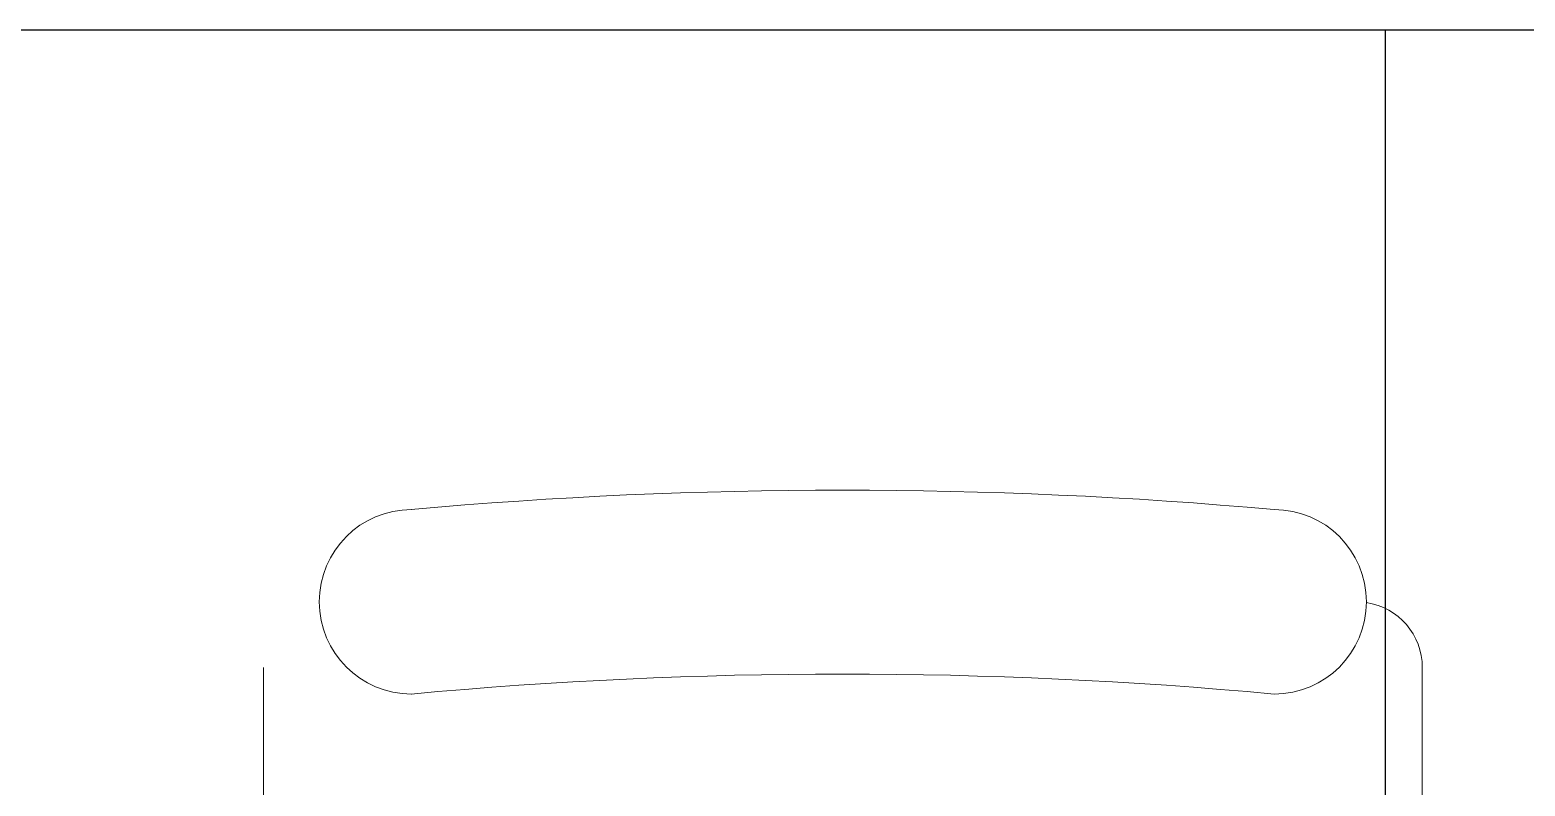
# Model space of a CAD drawing. Header units: inches. Extents: x -12418 to 57169, y -29325 to 19878.
# Drawn here: x 34884 to 35453, y -10605 to -10317 of the extents above; entities that cross this region are included whole.
import ezdxf

# ---------------------------------------------------------------- set-up
doc = ezdxf.new("R2010")
doc.units = ezdxf.units.IN
doc.header["$LTSCALE"] = 25
doc.header["$MEASUREMENT"] = 0
doc.layers.get('0').update_dxf_attribs({"color": 8})
doc.layers.add('00-Ground Floor$0$False Ceiling', color=251, linetype='Continuous')
doc.layers.add('00-Ground Floor$0$LOADING', color=253, linetype='Continuous', lineweight=5)
doc.layers.add('00-Ground Floor$0$Walls', color=251, linetype='Continuous', lineweight=5)

# ---------------------------------------------------------------- blocks, each defined once
blk = doc.blocks.new('00-Ground Floor$0$GF21018-P')
at = {"color": 0}
for p, q in [((-0.2206958158158443, 0.4756307261486727), (-0.2206958158158443, 0.0674977280054634)), ((0.2204937210156821, 0.4756307261486727), (0.2204937210156821, 0.0674977280054634))]:
    blk.add_line(p, q, dxfattribs=at)
for centre, radius, start, end in [((-0.1642902328567111, 0.0424977280054613), 0.0351139560901341, 90.00000000000004, 270), ((-4.0174444003e-06, 1.846735474002139), 1.776735474005004, 264.6945553321505, 275.3052680112835), ((0.1640881380565453, 0.0424977280054613), 0.0351139560901341, 270.0000000000001, 90), ((-0.1956958158158457, 0.0674977280054634), 0.025, 179.9999999999999, 261.4720758531367), ((-3.2405935642e-06, 1.831363171438854), 1.831363171441721, 264.8532206013883, 275.1469821681523)]:
    blk.add_arc(centre, radius, start, end, dxfattribs=at)
blk = doc.blocks.new('00-Ground Floor$0$A$Ce9e1c4c3')
at = {"layer": '00-Ground Floor$0$False Ceiling', "color": 254}
blk.add_line((-68550.49397285908, -10317.42710640932, -5.889685836021185e-07), (-64050.49397285908, -10317.42710640932, -5.889685836021185e-07), dxfattribs=at)
at = {"layer": '00-Ground Floor$0$False Ceiling', "color": 254, "linetype": 'Continuous'}
blk.add_line((-64600, -12867.42710640909), (-64600, -10317.42710640932), dxfattribs=at)
blk = doc.blocks.new('00-Ground Floor')
at = {"layer": '00-Ground Floor$0$Walls'}
blk.add_line((35949.50602714092, -10317.42710640933, -5.889685836021185e-07), (31449.50602714092, -10317.42710640933, -5.889685836021185e-07), dxfattribs=at)
at = {"layer": '00-Ground Floor$0$False Ceiling', "color": 254}
blk.add_blockref('00-Ground Floor$0$A$Ce9e1c4c3', (100000, 3.922645561091311e-24), dxfattribs=at)
at = {"layer": '00-Ground Floor$0$LOADING', "extrusion": (2.240207019314473e-05, 7.77426384867631e-06, 0.9999999997188542), "xscale": 1000, "yscale": 1000, "zscale": 1000, "rotation": 179.9985892349695}
blk.add_blockref('00-Ground Floor$0$GF21018-P', (35193.32889965644, -10492.59604570996, 0.686469476586743), dxfattribs=at)

msp = doc.modelspace()

# ---------------------------------------------------------------- block references
msp.add_blockref('00-Ground Floor', (0, 0))

doc.saveas('drawing.dxf')
